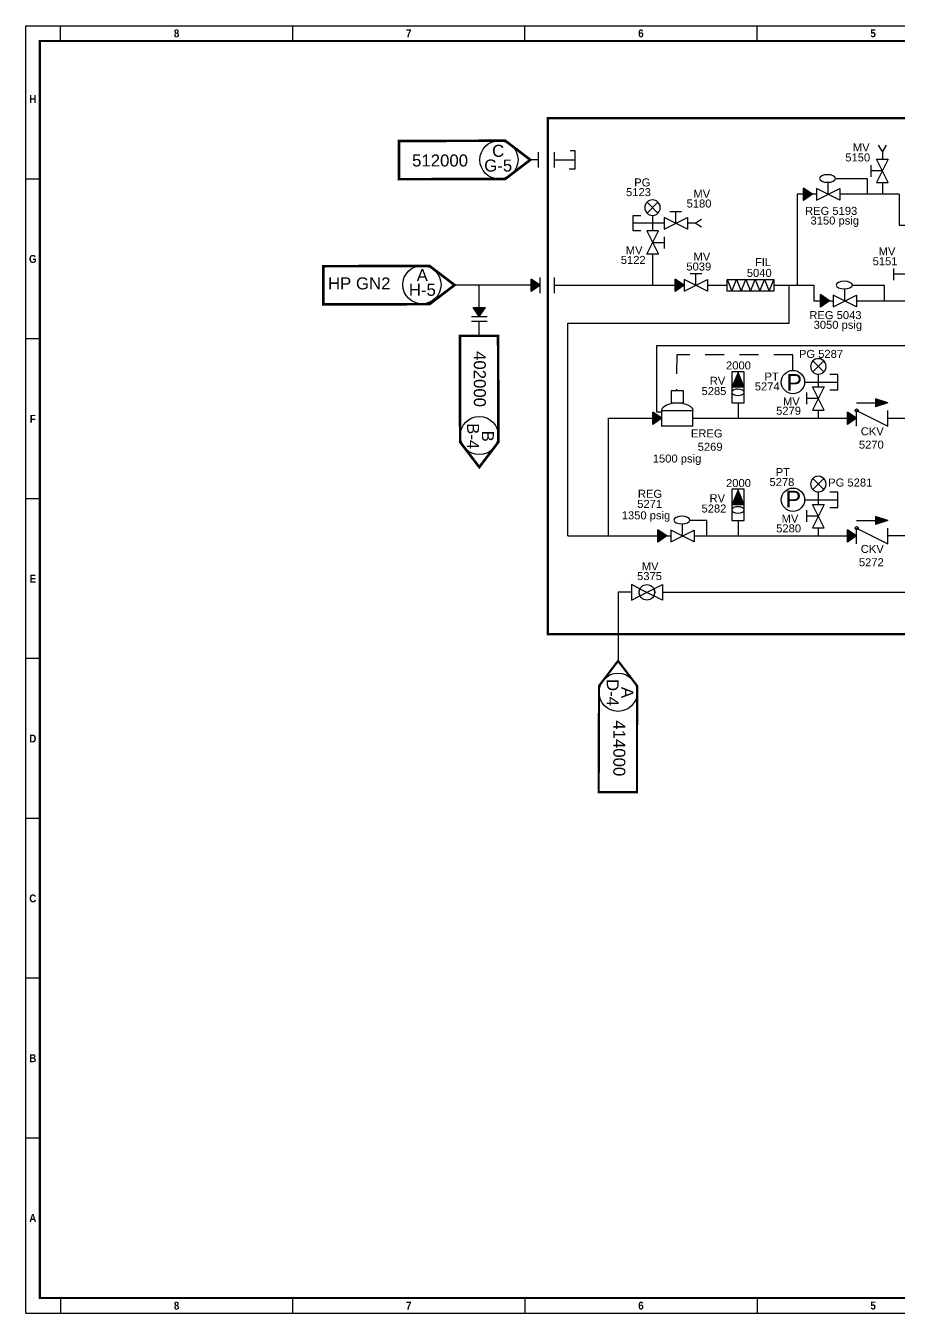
# Model space of a CAD drawing. Header units: inches. Extents: x 0 to 12.5, y 0 to 8.4.
# Drawn here: x -0.02 to 5.7, y 0.01 to 8.44 of the extents above; entities that cross this region are included whole.
import ezdxf
from ezdxf.enums import TextEntityAlignment as Align

# ---------------------------------------------------------------- set-up
doc = ezdxf.new("R2010")
doc.units = ezdxf.units.IN
doc.header["$MEASUREMENT"] = 0
doc.linetypes.add('HIDDEN2', pattern=[0.1875, 0.125, -0.0625])
doc.linetypes.add('SCHEMATIC-Q-BASE$0$DASHED', pattern=[0.75, 0.5, -0.25])
doc.layers.add('GPBORDER-30X42$0$BORDER', color=7, linetype='Continuous')
doc.layers.add('NEW 414 GN2 Cont Skid', color=7, linetype='Continuous')
doc.styles.add('GPBORDER-30X42$0$BOLD', font='bold.shx', dxfattribs={"height": 0.375})
doc.styles.add('style1', font='arial.ttf', dxfattribs={"height": 0.125})
doc.styles.add('style2', font='arial.ttf', dxfattribs={"height": 0.06})

# ---------------------------------------------------------------- blocks, each defined once
blk = doc.blocks.new('GPBORDER-30X42')
at = {"linetype": 'Continuous'}
for p, q in [((188.586, -13.479), (188.586, 16.021)), ((188.586, 16.021), (235.842, 16.021)), ((189.447, 15.672), (189.447, 16.021)), ((195.203, 15.672), (195.203, 16.021)), ((200.958, 15.672), (200.958, 16.021)), ((206.714, 15.672), (206.714, 16.021)), ((188.935, 12.509), (188.586, 12.509)), ((188.935, 8.846), (188.586, 8.846)), ((188.935, 5.183), (188.586, 5.183)), ((188.935, 1.521), (188.586, 1.521)), ((188.935, -2.142), (188.586, -2.142)), ((188.935, -5.805), (188.586, -5.805)), ((188.935, -9.468), (188.586, -9.468)), ((189.447, -13.131), (189.447, -13.479)), ((195.203, -13.479), (195.203, -13.131)), ((200.958, -13.131), (200.958, -13.479)), ((206.714, -13.131), (206.714, -13.479)), ((188.586, -13.479), (235.842, -13.479))]:
    blk.add_line(p, q, dxfattribs=at)
at = {"layer": 'GPBORDER-30X42$0$BORDER', "linetype": 'Continuous', "const_width": 0.05, "flags": 128}
blk.add_lwpolyline([(235.493, -13.131), (235.493, 15.672), (188.935, 15.672), (188.935, -13.131), (235.493, -13.131)], dxfattribs=at)
at = {"style": 'GPBORDER-30X42$0$BOLD'}
for s, p in [('8', (192.325, 15.846)), ('7', (198.08, 15.846)), ('6', (203.836, 15.846)), ('5', (209.592, 15.846)), ('H', (188.761, 14.34)), ('G', (188.761, 10.678)), ('F', (188.761, 7.015)), ('E', (188.761, 3.352)), ('D', (188.761, -0.311)), ('C', (188.761, -3.974)), ('B', (188.761, -7.636)), ('A', (188.761, -11.299)), ('8', (192.325, -13.305)), ('7', (198.08, -13.305)), ('6', (203.836, -13.305)), ('5', (209.592, -13.305))]:
    blk.add_text(s, height=0.181, dxfattribs=at).set_placement(p, align=Align.MIDDLE)
blk = doc.blocks.new('A$C32DD4450')
at = {"color": 7, "xscale": 0.2214169042038988, "yscale": 0.2732096433486377, "zscale": 0.2760375030209255}
blk.add_blockref('GPBORDER-30X42', (-52.2194, 3.6827), dxfattribs=at)

msp = doc.modelspace()

# ---------------------------------------------------------------- hatches: boundary and pattern name
at = {"layer": 'NEW 414 GN2 Cont Skid', "transparency": 33554687}
h = msp.add_hatch(color=140, dxfattribs=at)
h.dxf.hatch_style = 1
h.paths.add_polyline_path([(5.0749, 7.3761), (5.134, 7.3354), (5.0749, 7.2948)])
h = msp.add_hatch(color=140, dxfattribs=at)
h.dxf.hatch_style = 1
h.paths.add_polyline_path([(3.2914, 6.78), (3.3505, 6.7394), (3.2914, 6.6987)])
h = msp.add_hatch(color=140, dxfattribs=at)
h.dxf.hatch_style = 1
h.paths.add_polyline_path([(4.2346, 6.78), (4.2937, 6.7394), (4.2346, 6.6987)])
h = msp.add_hatch(color=140, dxfattribs=at)
h.dxf.hatch_style = 1
h.paths.add_polyline_path([(5.185, 6.6783), (5.2441, 6.6377), (5.185, 6.597)])
h = msp.add_hatch(color=140, dxfattribs=at)
h.dxf.hatch_style = 1
h.paths.add_polyline_path([(2.9523, 6.536), (2.9116, 6.5951), (2.993, 6.5951)])
at = {"layer": 'NEW 414 GN2 Cont Skid', "linetype": 'Continuous', "transparency": 33554687}
h = msp.add_hatch(color=140, dxfattribs=at)
h.dxf.hatch_style = 1
h.paths.add_polyline_path([(4.6463, 6.1681), (4.687, 6.0725), (4.6056, 6.0725)])
h = msp.add_hatch(color=140, dxfattribs=at)
h.dxf.hatch_style = 1
h.paths.add_polyline_path([(5.5469, 5.997), (5.5469, 5.9446), (5.6255, 5.9708)])
h = msp.add_hatch(color=140, dxfattribs=at)
h.dxf.hatch_style = 1
h.paths.add_polyline_path([(4.0875, 5.9098), (4.1466, 5.8691), (4.0875, 5.8284)])
h = msp.add_hatch(color=140, dxfattribs=at)
h.dxf.hatch_style = 1
h.paths.add_polyline_path([(5.363, 5.9098), (5.4221, 5.8691), (5.363, 5.8284)])
h = msp.add_hatch(color=140, dxfattribs=at)
h.dxf.hatch_style = 1
h.paths.add_polyline_path([(4.6463, 5.3981), (4.687, 5.3026), (4.6056, 5.3026)])
h = msp.add_hatch(color=140, dxfattribs=at)
h.dxf.hatch_style = 1
h.paths.add_polyline_path([(5.5469, 5.2271), (5.5469, 5.1747), (5.6255, 5.2009)])
h = msp.add_hatch(color=140, dxfattribs=at)
h.dxf.hatch_style = 1
h.paths.add_polyline_path([(4.122, 5.1401), (4.1811, 5.0994), (4.122, 5.0588)])
h = msp.add_hatch(color=140, dxfattribs=at)
h.dxf.hatch_style = 1
h.paths.add_polyline_path([(5.363, 5.1399), (5.4221, 5.0992), (5.363, 5.0585)])

# ---------------------------------------------------------------- linework, layer by layer
at = {"layer": 'NEW 414 GN2 Cont Skid', "color": 140, "linetype": 'Continuous'}
for p, q in [((3.3401, 7.51), (3.3401, 7.6117)), ((3.4453, 7.51), (3.4453, 7.6117)), ((3.5471, 7.6211), (3.5768, 7.6211)), ((3.5768, 7.6211), (3.5768, 7.5005)), ((5.5909, 7.6153), (5.5653, 7.6574)), ((5.5907, 7.6153), (5.5907, 7.5645)), ((5.6161, 7.6574), (5.5909, 7.6153)), ((3.4453, 7.5608), (3.5768, 7.5608)), ((3.5768, 7.5005), (3.5411, 7.5005)), ((5.5144, 7.5263), (5.5144, 7.4501)), ((5.4937, 7.4365), (5.284, 7.4365)), ((5.4937, 7.3363), (5.4937, 7.4365)), ((5.5907, 7.4882), (5.5144, 7.4882)), ((5.1594, 7.3354), (5.0323, 7.3354)), ((5.0323, 7.3354), (5.0323, 6.7394)), ((5.2357, 7.3352), (5.2357, 7.4137)), ((5.6999, 7.3354), (5.312, 7.3354)), ((5.5907, 7.4119), (5.5907, 7.3354)), ((5.6999, 7.3354), (5.6999, 7.1321)), ((4.1222, 7.2838), (4.0503, 7.2119)), ((4.1222, 7.2119), (4.0503, 7.2838)), ((4.0862, 7.197), (4.0862, 7.0953)), ((4.2007, 7.2224), (4.2769, 7.2224)), ((4.2388, 7.1461), (4.2388, 7.2224)), ((4.3659, 7.1459), (4.408, 7.1716)), ((4.0904, 7.1461), (3.9591, 7.1461)), ((4.1625, 7.1461), (4.0904, 7.1461)), ((4.3659, 7.1461), (4.3151, 7.1461)), ((4.408, 7.1207), (4.3659, 7.1459)), ((5.6999, 7.1321), (6.1697, 7.1321)), ((4.0862, 7.019), (4.1625, 7.019)), ((4.1625, 7.0572), (4.1625, 6.9809)), ((4.0862, 6.9428), (4.0862, 6.7394)), ((5.6645, 6.8502, 1.0052), (5.6645, 6.7739, 1.0052)), ((3.3505, 6.6885), (3.3505, 6.7902)), ((3.4446, 6.6885), (3.4446, 6.7902)), ((4.4081, 6.8156), (4.3319, 6.8156)), ((4.37, 6.7394), (4.37, 6.8156)), ((5.7408, 6.812, 1.0052), (5.6645, 6.812, 1.0052)), ((2.9523, 6.536), (2.9523, 6.7394)), ((3.4446, 6.7394), (4.2346, 6.7394)), ((4.4463, 6.7394), (4.576, 6.7394)), ((4.8811, 6.7394), (5.1424, 6.7394)), ((4.9815, 6.4916), (4.9815, 6.7394)), ((5.1424, 6.7394), (5.1424, 6.6377)), ((5.3458, 6.6374), (5.3458, 6.7159)), ((5.1424, 6.6377), (5.2695, 6.6377)), ((5.4221, 6.6377), (7.3212, 6.6377)), ((2.9015, 6.536), (3.0032, 6.536)), ((2.9015, 6.5043), (3.0032, 6.5043)), ((2.9523, 6.4088), (2.9523, 6.5043)), ((3.531, 5.0994), (3.531, 6.4916)), ((3.531, 6.4916), (4.9815, 6.4916)), ((5.2074, 6.2442), (5.1355, 6.1723)), ((5.2074, 6.1723), (5.1355, 6.2442)), ((4.687, 6.1742), (4.6056, 6.1742)), ((4.6056, 6.1742), (4.6056, 5.9708)), ((4.6463, 6.1681), (4.6056, 6.0725)), ((4.687, 6.0725), (4.6463, 6.1681)), ((4.687, 5.9708), (4.687, 6.1742)), ((5.1715, 6.1574), (5.1715, 6.0754)), ((4.687, 6.0725), (4.6056, 6.0725)), ((4.6056, 6.0725), (4.6056, 6.0369)), ((5.1715, 6.1051), (5.2986, 6.1051)), ((5.0952, 6.0373), (5.0952, 5.961)), ((5.1715, 5.9992), (5.0952, 5.9992)), ((5.6255, 5.9708), (5.5469, 5.997)), ((5.5469, 5.997), (5.5469, 5.9446)), ((4.0875, 5.8284), (4.0875, 5.9098)), ((4.1466, 5.8691), (4.0875, 5.9098)), ((4.6056, 5.9708), (4.687, 5.9708)), ((4.6463, 5.9708), (4.6462, 5.8691)), ((5.363, 5.8284), (5.363, 5.9098)), ((5.4221, 5.8691), (5.363, 5.9098)), ((5.4221, 5.9708), (5.5469, 5.9708)), ((5.4221, 5.8183), (5.4221, 5.92)), ((5.4221, 5.92), (5.6255, 5.8183)), ((5.6255, 5.9708), (5.5469, 5.9446)), ((5.6255, 5.8183), (5.6255, 5.92)), ((4.1466, 5.8691), (4.0875, 5.8284)), ((5.4221, 5.8691), (5.363, 5.8284)), ((4.687, 5.4043), (4.6056, 5.4043)), ((4.6056, 5.4043), (4.6056, 5.2009)), ((4.6463, 5.3981), (4.6056, 5.3026)), ((4.687, 5.3026), (4.6463, 5.3981)), ((4.687, 5.2009), (4.687, 5.4043)), ((5.2074, 5.4743), (5.1355, 5.4024)), ((5.2074, 5.4024), (5.1355, 5.4743)), ((5.1715, 5.3875), (5.1715, 5.3055)), ((5.1715, 5.3363), (5.2986, 5.3363)), ((4.687, 5.3026), (4.6056, 5.3026)), ((4.6056, 5.3026), (4.6056, 5.267)), ((5.0952, 5.2674), (5.0952, 5.1911)), ((5.1715, 5.2293), (5.0952, 5.2293)), ((5.6255, 5.2009), (5.5469, 5.2271)), ((5.5469, 5.2271), (5.5469, 5.1747)), ((4.2828, 5.0992), (4.2828, 5.1777)), ((4.3337, 5.2004), (4.3311, 5.2004)), ((4.6056, 5.2009), (4.687, 5.2009)), ((4.6463, 5.2009), (4.6462, 5.0992)), ((5.4221, 5.2009), (5.5469, 5.2009)), ((5.4221, 5.0483), (5.4221, 5.15)), ((5.4221, 5.15), (5.6255, 5.0483)), ((5.6255, 5.2009), (5.5469, 5.1747)), ((5.6255, 5.0483), (5.6255, 5.15)), ((3.531, 5.0994), (4.2065, 5.0994)), ((4.122, 5.0588), (4.122, 5.1401)), ((4.1811, 5.0994), (4.122, 5.1401)), ((4.1811, 5.0994), (4.122, 5.0588)), ((5.363, 5.0585), (5.363, 5.1399)), ((5.4221, 5.0992), (5.363, 5.1399)), ((5.4221, 5.0992), (5.363, 5.0585))]:
    msp.add_line(p, q, dxfattribs=at)
at = {"layer": 'NEW 414 GN2 Cont Skid', "color": 140}
for p, q in [((3.3401, 7.5608), (3.2866, 7.5608)), ((5.0749, 7.2948), (5.0749, 7.3761)), ((5.134, 7.3354), (5.0749, 7.3761)), ((5.134, 7.3354), (5.0749, 7.2948)), ((3.2914, 6.6987), (3.2914, 6.78)), ((3.3505, 6.7394), (3.2914, 6.78)), ((4.2346, 6.6987), (4.2346, 6.78)), ((4.2937, 6.7394), (4.2346, 6.78)), ((2.9523, 6.7394), (2.7885, 6.7394)), ((3.3505, 6.7394), (2.9523, 6.7394)), ((2.9523, 6.536, -0.0046), (2.9523, 6.7394)), ((3.3505, 6.7394), (3.2914, 6.6987)), ((4.2937, 6.7394), (4.2346, 6.6987)), ((5.185, 6.597), (5.185, 6.6783)), ((5.2441, 6.6377), (5.185, 6.6783)), ((2.9523, 6.536), (2.9116, 6.5951)), ((2.9116, 6.5951), (2.993, 6.5951)), ((2.9523, 6.536), (2.993, 6.5951)), ((5.2441, 6.6377), (5.185, 6.597))]:
    msp.add_line(p, q, dxfattribs=at)
at = {"layer": 'NEW 414 GN2 Cont Skid', "color": 200, "linetype": 'Continuous'}
for p, q in [((3.8609, 4.7301), (3.8609, 4.2813)), ((4.0041, 4.7529), (4.0951, 4.7074)), ((4.0041, 4.7074), (4.0951, 4.7529))]:
    msp.add_line(p, q, dxfattribs=at)
at = {"layer": 'NEW 414 GN2 Cont Skid', "color": 200}
msp.add_line((4.1513, 4.7301), (5.8578, 4.7301), dxfattribs=at)
at = {"layer": 'NEW 414 GN2 Cont Skid', "color": 140, "linetype": 'SCHEMATIC-Q-BASE$0$DASHED', "const_width": 0.015}
msp.add_lwpolyline([(8.9234, 4.4569), (3.4005, 4.4569), (3.4005, 7.834), (8.9234, 7.834)], close=True, dxfattribs=at)
at = {"layer": 'NEW 414 GN2 Cont Skid', "color": 140, "const_width": 0.0169}
for points in [[(3.1226, 7.4358), (2.4272, 7.434), (2.4272, 7.6841), (3.1226, 7.6859), (3.2866, 7.5608)], [(2.627, 6.6162), (1.9316, 6.6144), (1.9316, 6.8645), (2.627, 6.8663), (2.791, 6.7413)], [(2.8273, 5.7134), (2.8255, 6.4088), (3.0756, 6.4088), (3.0773, 5.7134), (2.9523, 5.5494)]]:
    msp.add_lwpolyline(points, close=True, dxfattribs=at)
at = {"layer": 'NEW 414 GN2 Cont Skid', "color": 140, "linetype": 'Continuous'}
for points in [[(5.5526, 7.5645), (5.6289, 7.5645), (5.5526, 7.4119), (5.6289, 7.4119)], [(5.1594, 7.3734), (5.1594, 7.2971), (5.312, 7.3734), (5.312, 7.2971)], [(4.1625, 7.1843), (4.1625, 7.108), (4.3151, 7.1843), (4.3151, 7.108)], [(4.1244, 7.0953), (4.0481, 7.0953), (4.1244, 6.9428), (4.0481, 6.9428)], [(4.4463, 6.7775), (4.4463, 6.7012), (4.2937, 6.7775), (4.2937, 6.7012)], [(4.8811, 6.7775), (4.8811, 6.7012), (4.576, 6.7012), (4.576, 6.7775)], [(5.2695, 6.6756), (5.2695, 6.5993), (5.4221, 6.6756), (5.4221, 6.5993)], [(5.1333, 6.0754), (5.2096, 6.0754), (5.1333, 5.9229), (5.2096, 5.9229)], [(5.1333, 5.3055), (5.2096, 5.3055), (5.1333, 5.153), (5.2096, 5.153)], [(4.2065, 5.1373), (4.2065, 5.0611), (4.3591, 5.1373), (4.3591, 5.0611)]]:
    msp.add_lwpolyline(points, close=True, dxfattribs=at)
for points in [[(4.0862, 7.2987, 0.999999), (4.0862, 7.197, 1.000001)], [(5.1715, 6.2591, 0.999999), (5.1715, 6.1574, 1.000001)], [(5.1715, 5.4892, 0.999999), (5.1715, 5.3875, 1.000001)]]:
    msp.add_lwpolyline(points, format="xyb", close=True, dxfattribs=at)
for points in [[(4.01, 7.0953), (3.9591, 7.0953), (3.9591, 7.197), (4.01, 7.197)], [(4.576, 6.7775), (4.6065, 6.7012), (4.637, 6.7775), (4.6675, 6.7012), (4.698, 6.7775), (4.7286, 6.7012), (4.7591, 6.7775), (4.7896, 6.7012), (4.8201, 6.7775), (4.8506, 6.7012), (4.8811, 6.7775)], [(5.6038, 6.6386), (5.6038, 6.7387), (5.3941, 6.7387)], [(5.2477, 6.0543), (5.2986, 6.0543), (5.2986, 6.156), (5.2477, 6.156)], [(5.1715, 5.9229), (5.1715, 5.8691), (5.1717, 5.8691)], [(4.35, 5.8691), (5.4221, 5.8691)], [(5.6255, 5.8691), (5.7625, 5.8691), (5.7625, 5.0992), (5.6255, 5.0992)], [(5.2477, 5.2844), (5.2986, 5.2844), (5.2986, 5.3861), (5.2477, 5.3861)], [(4.4412, 5.1003), (4.4412, 5.2004), (4.3309, 5.2004)], [(5.1715, 5.153), (5.1715, 5.0992), (5.1717, 5.0992)], [(4.3591, 5.0992), (5.4153, 5.0992)]]:
    msp.add_lwpolyline(points, dxfattribs=at)
at = {"layer": 'NEW 414 GN2 Cont Skid', "color": 200, "linetype": 'Continuous'}
for points in [[(8.0081, 6.343), (4.1131, 6.343), (4.1131, 5.9105), (4.1466, 5.9105)], [(3.9479, 4.7301), (3.8609, 4.7301)]]:
    msp.add_lwpolyline(points, dxfattribs=at)
at = {"layer": 'NEW 414 GN2 Cont Skid', "color": 1, "linetype": 'HIDDEN2'}
msp.add_lwpolyline([(5.0057, 6.1825), (5.0057, 6.2844), (4.2446, 6.2844), (4.2429, 6.0499)], dxfattribs=at)
at = {"layer": 'NEW 414 GN2 Cont Skid', "color": 1, "linetype": 'Continuous'}
for points in [[(5.0819, 6.1051), (5.1715, 6.1051)], [(5.0819, 5.3363), (5.1715, 5.3363)]]:
    msp.add_lwpolyline(points, dxfattribs=at)
at = {"layer": 'NEW 414 GN2 Cont Skid', "color": 140}
msp.add_lwpolyline([(4.2886, 6.0499), (4.2081, 6.0499), (4.2081, 5.9707), (4.2886, 5.9707)], close=True, dxfattribs=at)
at = {"layer": 'NEW 414 GN2 Cont Skid', "color": 140, "linetype": 'Continuous', "const_width": 0.00873}
msp.add_lwpolyline([(4.35, 5.8183), (4.1466, 5.8183), (4.1466, 5.92), (4.35, 5.92)], close=True, dxfattribs=at)
msp.add_lwpolyline([(3.7982, 5.0994), (3.7982, 5.8691), (4.1466, 5.8691)], dxfattribs=at)
at = {"layer": 'NEW 414 GN2 Cont Skid', "color": 200, "linetype": 'Continuous'}
for points in [[(4.0041, 4.7529), (3.9479, 4.781), (3.9479, 4.6793), (4.0041, 4.7074, -0.236136)], [(4.0496, 4.6793, -1), (4.0496, 4.781, -1)], [(4.0951, 4.7529), (4.1513, 4.781), (4.1513, 4.6793), (4.0951, 4.7074, 0.236136)]]:
    msp.add_lwpolyline(points, format="xyb", close=True, dxfattribs=at)
at = {"layer": 'NEW 414 GN2 Cont Skid', "color": 200, "const_width": 0.0141}
msp.add_lwpolyline([(3.7359, 4.1173), (3.7341, 3.4219), (3.9842, 3.4219), (3.986, 4.1173), (3.8609, 4.2813)], close=True, dxfattribs=at)
at = {"layer": 'NEW 414 GN2 Cont Skid', "color": 140}
for centre in [(3.0812, 7.5608), (2.577, 6.7436), (2.9524, 5.7564)]:
    msp.add_circle(centre, 0.125, dxfattribs=at)
at = {"layer": 'NEW 414 GN2 Cont Skid', "color": 1, "linetype": 'Continuous'}
for centre in [(5.0057, 6.1062), (5.0057, 5.3363)]:
    msp.add_circle(centre, 0.0763, dxfattribs=at)
at = {"layer": 'NEW 414 GN2 Cont Skid', "color": 140, "linetype": 'Continuous'}
for centre in [(5.4221, 5.92), (5.4221, 5.15)]:
    msp.add_circle(centre, 0.0102, dxfattribs=at)
at = {"layer": 'NEW 414 GN2 Cont Skid', "color": 200}
msp.add_circle((3.8609, 4.0759), 0.125, dxfattribs=at)
at = {"layer": 'NEW 414 GN2 Cont Skid', "color": 140, "linetype": 'Continuous', "extrusion": (0, 0, -1)}
for centre, major_axis, ratio in [((5.2315, 7.4386), (-0.0527, 0), 0.474677), ((5.3416, 6.7409), (-0.0527, 0), 0.474677), ((4.6463, 6.0394), (0.0408, -0.0006), 0.51613), ((4.2786, 5.2026), (-0.0527, 0), 0.474677), ((4.6463, 5.2695), (0.0408, -0.0006), 0.51613)]:
    msp.add_ellipse(centre, major_axis=major_axis, ratio=ratio, dxfattribs=at)
msp.add_ellipse((4.2483, 5.92), major_axis=(0.1017, 0), ratio=0.5, start_param=3.141593, end_param=6.283185, dxfattribs=at)

# ---------------------------------------------------------------- block references
at = {"xscale": 1.192499999999999, "yscale": 1.0456, "zscale": 1.049489975143274}
msp.add_blockref('A$C32DD4450', (12.4613, 0.0112), dxfattribs=at)

# ---------------------------------------------------------------- texts
at = {"layer": 'NEW 414 GN2 Cont Skid', "color": 7, "style": 'style2'}
for s, p in [('5150', (5.3482, 7.5503, 1.0052)), ('MV', (5.3975, 7.616, 1.0052)), ('PG', (3.9665, 7.3867, 1.0052)), ('5123', (3.9133, 7.3232, 1.0052)), ('MV', (4.3541, 7.3122, 1.0052)), ('5180', (4.3093, 7.2488, 1.0052)), ('REG 5193', (5.0848, 7.2006, 1.0052)), ('3150 psig', (5.1205, 7.1373, 1.0052)), ('MV', (4.3546, 6.901, 1.0052)), ('FIL', (4.7567, 6.8653, 1.0052)), ('5151', (5.5272, 6.8708, 1.0052)), ('MV', (5.5666, 6.9364, 1.0052)), ('5039', (4.3076, 6.8362, 1.0052)), ('5040', (4.7035, 6.7946, 1.0052)), ('REG 5043', (5.1127, 6.5183, 1.0052)), ('3050 psig', (5.1408, 6.4549, 1.0052)), ('2000', (4.5675, 6.1889, 1.0052)), ('PG 5287', (5.0447, 6.2644, 1.0052)), ('PT', (4.8191, 6.1159, 1.0052)), ('5285', (4.4071, 6.0211, 1.0052)), ('RV', (4.4609, 6.0885, 1.0052)), ('5274', (4.7556, 6.0517, 1.0052)), ('5278', (4.8519, 5.4255, 1.0052)), ('PT', (4.8928, 5.4909, 1.0052)), ('REG', (3.9907, 5.3488, 1.0052)), ('2000', (4.5675, 5.419, 1.0052)), ('PG 5281', (5.2361, 5.4226, 1.0052)), ('5271', (3.9863, 5.2823, 1.0052)), ('RV', (4.4597, 5.3198, 1.0052)), ('5282', (4.4069, 5.2524, 1.0052)), ('MV', (4.016, 4.8746, 1.0052)), ('5375', (3.9853, 4.8101, 1.0052))]:
    msp.add_text(s, height=0.05239, dxfattribs=at).set_placement(p)
for s, p in [('MV', (3.9112, 6.943, 1.0052)), ('5122', (3.8785, 6.8796, 1.0052)), ('MV', (4.9404, 5.9537, 1.0052)), ('5279', (4.8953, 5.8924, 1.0052)), ('MV', (4.9312, 5.1867, 1.0052)), ('5280', (4.8956, 5.1225, 1.0052))]:
    msp.add_text(s, height=0.05239, rotation=360, dxfattribs=at).set_placement(p)
at = {"layer": 'NEW 414 GN2 Cont Skid', "color": 1, "style": 'style1'}
for p in [(4.9633, 6.049, 1.0052), (4.9573, 5.2854, 1.0052)]:
    msp.add_text('P', height=0.1092, dxfattribs=at).set_placement(p)
at = {"layer": 'NEW 414 GN2 Cont Skid', "color": 7, "style": 'style2'}
for s, insert, char_height, width, attachment_point in [('512000', (2.5125, 7.5959, 1.5078), 0.07859, 1.006577, 1), ('HP GN2', (1.9623, 6.7913, 1.5078), 0.07859, 0.984641, 1), ('EREG\\P 5269', (4.5448, 5.7963, 1.0052), 0.05239, 0.390601, 3), ('CKV\\P5270', (5.6, 5.8102, 1.0052), 0.05239, 0.390601, 3), ('  1500 psig', (4.4056, 5.6319, 1.0052), 0.052395, 0.730678, 3), ('  1350 psig', (4.2023, 5.26, 1.0052), 0.052395, 0.730678, 3), ('CKV\\P5272', (5.6, 5.0403, 1.0052), 0.05239, 0.390601, 3)]:
    msp.add_mtext(s, dxfattribs=dict(at, insert=insert, char_height=char_height, width=width, attachment_point=attachment_point))
at = {"layer": 'NEW 414 GN2 Cont Skid', "color": 7, "char_height": 0.07859, "width": 1.006577, "attachment_point": 5, "line_spacing_factor": 0.734932, "style": 'style2'}
for s, insert in [('C\\PG-5', (3.076, 7.5711)), ('A\\PH-5', (2.5795, 6.7576))]:
    msp.add_mtext(s, dxfattribs=dict(at, insert=insert))
at = {"layer": 'NEW 414 GN2 Cont Skid', "color": 7, "char_height": 0.07859, "width": 1.006577, "rotation": 270, "style": 'style2'}
for s, insert, attachment_point in [('402000', (2.9953, 6.3092), 1), ('414000', (3.9082, 3.526, 1.5078), 3)]:
    msp.add_mtext(s, dxfattribs=dict(at, insert=insert, attachment_point=attachment_point))
at = {"layer": 'NEW 414 GN2 Cont Skid', "color": 7, "char_height": 0.07859, "width": 1.006577, "attachment_point": 5, "rotation": 270, "line_spacing_factor": 0.734932, "style": 'style2'}
for s, insert in [('B\\PB-4', (2.9604, 5.7519)), ('A\\PD-4', (3.8744, 4.0741))]:
    msp.add_mtext(s, dxfattribs=dict(at, insert=insert))

doc.saveas('drawing.dxf')
